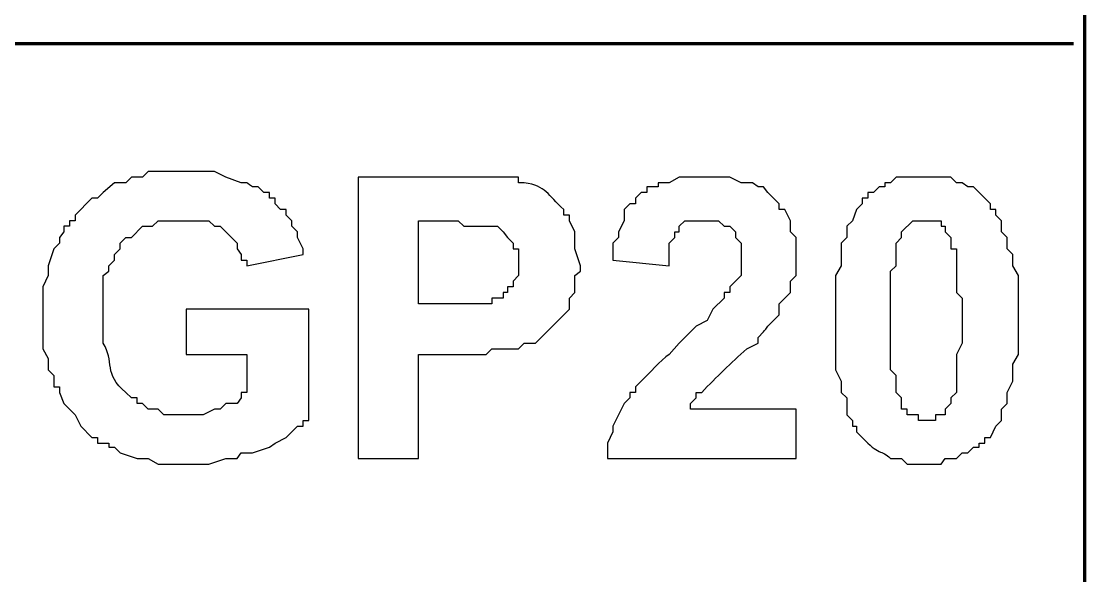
# Model space of a CAD drawing. Header units: millimetres. Extents: x -109 to -14.2, y -107.5 to -24.7.
# Drawn here: x -42.79 to -37.916, y -78.709 to -76.166 of the extents above; entities that cross this region are included whole.
import ezdxf

# ---------------------------------------------------------------- set-up
doc = ezdxf.new("R2010")
doc.units = ezdxf.units.MM
doc.header["$MEASUREMENT"] = 0
doc.layers.add('layer 1', color=7, linetype='Continuous')

msp = doc.modelspace()

# ---------------------------------------------------------------- linework, layer by layer
at = {"layer": 'layer 1', "color": 0, "lineweight": 80}
for points in [[(-37.9157, -91.9882), (-37.9157, -91.9882), (-37.9157, -66.1355), (-37.9157, -66.1355)], [(-46.6086, -76.2675), (-46.6086, -76.2675), (-37.9674, -76.2675), (-37.9674, -76.2675)]]:
    msp.add_open_spline(points, degree=3, dxfattribs=at)
at = {"layer": 'layer 1', "color": 0}
for points, knots in [([(-42.0332, -77.6937), (-42.0332, -77.6937), (-42.0332, -77.4872), (-42.0332, -77.4872), (-42.0332, -77.4872), (-42.0332, -77.4872), (-41.4717, -77.4872), (-41.4717, -77.4872), (-41.4717, -77.4872), (-41.4717, -77.4872), (-41.4717, -77.997), (-41.4717, -77.997), (-41.4717, -77.997), (-41.4717, -77.997), (-41.4975, -77.997), (-41.4975, -77.997), (-41.4975, -77.997), (-41.4975, -77.997), (-41.4975, -78.0228), (-41.4975, -78.0228), (-41.4975, -78.0228), (-41.4975, -78.0228), (-41.5233, -78.0228), (-41.5233, -78.0228), (-41.5233, -78.0228), (-41.5233, -78.0228), (-41.575, -78.0744), (-41.575, -78.0744), (-41.575, -78.0744), (-41.575, -78.0744), (-41.6266, -78.1003), (-41.6266, -78.1003), (-41.6266, -78.1003), (-41.6266, -78.1003), (-41.6524, -78.1196), (-41.6524, -78.1196), (-41.6524, -78.1196), (-41.6524, -78.1196), (-41.7299, -78.1454), (-41.7299, -78.1454), (-41.7299, -78.1454), (-41.7299, -78.1454), (-41.7815, -78.1454), (-41.7815, -78.1454), (-41.7815, -78.1454), (-41.7815, -78.1454), (-41.8008, -78.1712), (-41.8008, -78.1712), (-41.8008, -78.1712), (-41.8008, -78.1712), (-41.8525, -78.1712), (-41.8525, -78.1712), (-41.8525, -78.1712), (-41.8525, -78.1712), (-41.9299, -78.1971), (-41.9299, -78.1971), (-41.9299, -78.1971), (-41.9299, -78.1971), (-42.1622, -78.1971), (-42.1622, -78.1971), (-42.1622, -78.1971), (-42.1622, -78.1971), (-42.2074, -78.1712), (-42.2074, -78.1712), (-42.2074, -78.1712), (-42.2074, -78.1712), (-42.259, -78.1712), (-42.259, -78.1712), (-42.259, -78.1712), (-42.259, -78.1712), (-42.3365, -78.1454), (-42.3365, -78.1454), (-42.3365, -78.1454), (-42.3365, -78.1454), (-42.3623, -78.1196), (-42.3623, -78.1196), (-42.3623, -78.1196), (-42.3623, -78.1196), (-42.3881, -78.1196), (-42.3881, -78.1196), (-42.3881, -78.1196), (-42.3881, -78.1196), (-42.3881, -78.1003), (-42.3881, -78.1003), (-42.3881, -78.1003), (-42.3881, -78.1003), (-42.4397, -78.1003), (-42.4397, -78.1003), (-42.4397, -78.1003), (-42.4397, -78.1003), (-42.4397, -78.0744), (-42.4397, -78.0744), (-42.4397, -78.0744), (-42.4397, -78.0744), (-42.4656, -78.0744), (-42.4656, -78.0744), (-42.4656, -78.0744), (-42.4656, -78.0744), (-42.5172, -78.0228), (-42.5172, -78.0228), (-42.5172, -78.0228), (-42.5172, -78.0228), (-42.543, -77.9712), (-42.543, -77.9712), (-42.543, -77.9712), (-42.543, -77.9712), (-42.5946, -77.9196), (-42.5946, -77.9196), (-42.5946, -77.9196), (-42.5946, -77.9196), (-42.614, -77.8679), (-42.614, -77.8679), (-42.614, -77.8679), (-42.614, -77.8679), (-42.614, -77.8421), (-42.614, -77.8421), (-42.614, -77.8421), (-42.614, -77.8421), (-42.6398, -77.8421), (-42.6398, -77.8421), (-42.6398, -77.8421), (-42.6398, -77.8421), (-42.6398, -77.7905), (-42.6398, -77.7905), (-42.6398, -77.7905), (-42.6398, -77.7905), (-42.6656, -77.7647), (-42.6656, -77.7647), (-42.6656, -77.7647), (-42.6656, -77.7647), (-42.6656, -77.7131), (-42.6656, -77.7131), (-42.6656, -77.7131), (-42.6656, -77.7131), (-42.6914, -77.6679), (-42.6914, -77.6679), (-42.6914, -77.6679), (-42.6914, -77.6679), (-42.6914, -77.3839), (-42.6914, -77.3839), (-42.6914, -77.3839), (-42.6914, -77.3839), (-42.6656, -77.3323), (-42.6656, -77.3323), (-42.6656, -77.3323), (-42.6656, -77.3323), (-42.6656, -77.2871), (-42.6656, -77.2871), (-42.6656, -77.2871), (-42.6656, -77.2871), (-42.6398, -77.2097), (-42.6398, -77.2097), (-42.6398, -77.2097), (-42.6398, -77.2097), (-42.614, -77.1839), (-42.614, -77.1839), (-42.614, -77.1839), (-42.614, -77.1839), (-42.614, -77.1581), (-42.614, -77.1581), (-42.614, -77.1581), (-42.614, -77.1581), (-42.5946, -77.1322), (-42.5946, -77.1322), (-42.5946, -77.1322), (-42.5946, -77.1322), (-42.5946, -77.1064), (-42.5946, -77.1064), (-42.5946, -77.1064), (-42.5946, -77.1064), (-42.5688, -77.1064), (-42.5688, -77.1064), (-42.5688, -77.1064), (-42.5688, -77.1064), (-42.5688, -77.0806), (-42.5688, -77.0806), (-42.5688, -77.0806), (-42.5688, -77.0806), (-42.543, -77.0806), (-42.543, -77.0806), (-42.543, -77.0806), (-42.543, -77.0806), (-42.543, -77.0548), (-42.543, -77.0548), (-42.543, -77.0548), (-42.543, -77.0548), (-42.4656, -76.9774), (-42.4656, -76.9774), (-42.4656, -76.9774), (-42.4656, -76.9774), (-42.4397, -76.9774), (-42.4397, -76.9774), (-42.4397, -76.9774), (-42.4397, -76.9774), (-42.4139, -76.9515), (-42.4139, -76.9515), (-42.4139, -76.9515), (-42.4139, -76.9515), (-42.3623, -76.9064), (-42.3623, -76.9064), (-42.3623, -76.9064), (-42.3623, -76.9064), (-42.3107, -76.9064), (-42.3107, -76.9064), (-42.3107, -76.9064), (-42.3107, -76.9064), (-42.2849, -76.8806), (-42.2849, -76.8806), (-42.2849, -76.8806), (-42.2849, -76.8806), (-42.2332, -76.8806), (-42.2332, -76.8806), (-42.2332, -76.8806), (-42.2332, -76.8806), (-42.2074, -76.8547), (-42.2074, -76.8547), (-42.2074, -76.8547), (-42.2074, -76.8547), (-41.9041, -76.8547), (-41.9041, -76.8547), (-41.9041, -76.8547), (-41.9041, -76.8547), (-41.8525, -76.8806), (-41.8525, -76.8806), (-41.8525, -76.8806), (-41.8525, -76.8806), (-41.7815, -76.9064), (-41.7815, -76.9064), (-41.7815, -76.9064), (-41.7815, -76.9064), (-41.7557, -76.9064), (-41.7557, -76.9064), (-41.7557, -76.9064), (-41.7557, -76.9064), (-41.7299, -76.9257), (-41.7299, -76.9257), (-41.7299, -76.9257), (-41.7299, -76.9257), (-41.704, -76.9257), (-41.704, -76.9257), (-41.704, -76.9257), (-41.704, -76.9257), (-41.6782, -76.9515), (-41.6782, -76.9515), (-41.6782, -76.9515), (-41.6782, -76.9515), (-41.6524, -76.9515), (-41.6524, -76.9515), (-41.6524, -76.9515), (-41.6524, -76.9515), (-41.6524, -76.9774), (-41.6524, -76.9774), (-41.6524, -76.9774), (-41.6524, -76.9774), (-41.6266, -76.9774), (-41.6266, -76.9774), (-41.6266, -76.9774), (-41.6266, -76.9774), (-41.6266, -77.0032), (-41.6266, -77.0032), (-41.6266, -77.0032), (-41.6266, -77.0032), (-41.6008, -77.029), (-41.6008, -77.029), (-41.6008, -77.029), (-41.6008, -77.029), (-41.575, -77.029), (-41.575, -77.029), (-41.575, -77.029), (-41.575, -77.029), (-41.575, -77.0548), (-41.575, -77.0548), (-41.575, -77.0548), (-41.575, -77.0548), (-41.5492, -77.0806), (-41.5492, -77.0806), (-41.5492, -77.0806), (-41.5492, -77.0806), (-41.5492, -77.1064), (-41.5492, -77.1064), (-41.5492, -77.1064), (-41.5492, -77.1064), (-41.5233, -77.1322), (-41.5233, -77.1322), (-41.5233, -77.1322), (-41.5233, -77.1322), (-41.5233, -77.1581), (-41.5233, -77.1581), (-41.5233, -77.1581), (-41.5233, -77.1581), (-41.4975, -77.2097), (-41.4975, -77.2097), (-41.4975, -77.2097), (-41.4975, -77.2097), (-41.4975, -77.2355), (-41.4975, -77.2355), (-41.4975, -77.2355), (-41.4975, -77.2355), (-41.7557, -77.2871), (-41.7557, -77.2871), (-41.7557, -77.2871), (-41.7557, -77.2871), (-41.7557, -77.2613), (-41.7557, -77.2613), (-41.7557, -77.2613), (-41.7557, -77.2613), (-41.7815, -77.2613), (-41.7815, -77.2613), (-41.7815, -77.2613), (-41.7815, -77.2613), (-41.7815, -77.2355), (-41.7815, -77.2355), (-41.7815, -77.2355), (-41.7815, -77.2355), (-41.8008, -77.2097), (-41.8008, -77.2097), (-41.8008, -77.2097), (-41.8008, -77.2097), (-41.8008, -77.1839), (-41.8008, -77.1839), (-41.8008, -77.1839), (-41.8008, -77.1839), (-41.8783, -77.1064), (-41.8783, -77.1064), (-41.8783, -77.1064), (-41.8783, -77.1064), (-41.9041, -77.1064), (-41.9041, -77.1064), (-41.9041, -77.1064), (-41.9041, -77.1064), (-41.9299, -77.0806), (-41.9299, -77.0806), (-41.9299, -77.0806), (-41.9299, -77.0806), (-42.1622, -77.0806), (-42.1622, -77.0806), (-42.1622, -77.0806), (-42.1622, -77.0806), (-42.1881, -77.1064), (-42.1881, -77.1064), (-42.1881, -77.1064), (-42.1881, -77.1064), (-42.2332, -77.1064), (-42.2332, -77.1064), (-42.2332, -77.1064), (-42.2332, -77.1064), (-42.2849, -77.1581), (-42.2849, -77.1581), (-42.2849, -77.1581), (-42.2849, -77.1581), (-42.3107, -77.1581), (-42.3107, -77.1581), (-42.3107, -77.1581), (-42.3107, -77.1581), (-42.3365, -77.1839), (-42.3365, -77.1839), (-42.3365, -77.1839), (-42.3365, -77.1839), (-42.3365, -77.2097), (-42.3365, -77.2097), (-42.3365, -77.2097), (-42.3365, -77.2097), (-42.3623, -77.2355), (-42.3623, -77.2355), (-42.3623, -77.2355), (-42.3623, -77.2355), (-42.3623, -77.2613), (-42.3623, -77.2613), (-42.3623, -77.2613), (-42.3623, -77.2613), (-42.3881, -77.2871), (-42.3881, -77.2871), (-42.3881, -77.2871), (-42.3881, -77.2871), (-42.3881, -77.3129), (-42.3881, -77.3129), (-42.3881, -77.3129), (-42.3881, -77.3129), (-42.4139, -77.3323), (-42.4139, -77.3323), (-42.4139, -77.3323), (-42.4139, -77.3323), (-42.4139, -77.3839), (-42.4139, -77.3839), (-42.4139, -77.3839), (-42.4139, -77.4528), (-42.4139, -77.5216), (-42.4139, -77.5904), (-42.4139, -77.5904), (-42.4139, -77.5904), (-42.4139, -77.6421), (-42.4139, -77.6421), (-42.4139, -77.6421), (-42.3615, -77.7259), (-42.4135, -77.7846), (-42.3107, -77.8679), (-42.3107, -77.8679), (-42.3107, -77.8679), (-42.2849, -77.8938), (-42.2849, -77.8938), (-42.2849, -77.8938), (-42.2849, -77.8938), (-42.259, -77.8938), (-42.259, -77.8938), (-42.259, -77.8938), (-42.259, -77.8938), (-42.259, -77.9196), (-42.259, -77.9196), (-42.259, -77.9196), (-42.259, -77.9196), (-42.2332, -77.9196), (-42.2332, -77.9196), (-42.2332, -77.9196), (-42.2332, -77.9196), (-42.2074, -77.9454), (-42.2074, -77.9454), (-42.2074, -77.9454), (-42.2074, -77.9454), (-42.1622, -77.9454), (-42.1622, -77.9454), (-42.1622, -77.9454), (-42.1622, -77.9454), (-42.1364, -77.9712), (-42.1364, -77.9712), (-42.1364, -77.9712), (-42.1364, -77.9712), (-41.9557, -77.9712), (-41.9557, -77.9712), (-41.9557, -77.9712), (-41.9557, -77.9712), (-41.9041, -77.9454), (-41.9041, -77.9454), (-41.9041, -77.9454), (-41.9041, -77.9454), (-41.8783, -77.9454), (-41.8783, -77.9454), (-41.8783, -77.9454), (-41.8783, -77.9454), (-41.8525, -77.9196), (-41.8525, -77.9196), (-41.8525, -77.9196), (-41.8525, -77.9196), (-41.8008, -77.9196), (-41.8008, -77.9196), (-41.8008, -77.9196), (-41.8008, -77.9196), (-41.7815, -77.8938), (-41.7815, -77.8938), (-41.7815, -77.8938), (-41.7815, -77.8938), (-41.7815, -77.8679), (-41.7815, -77.8679), (-41.7815, -77.8679), (-41.7815, -77.8679), (-41.7557, -77.8679), (-41.7557, -77.8679), (-41.7557, -77.8679), (-41.7557, -77.8679), (-41.7557, -77.6937), (-41.7557, -77.6937), (-41.7557, -77.6937), (-41.7557, -77.6937), (-42.0332, -77.6937), (-42.0332, -77.6937)], [0, 0, 0, 0, 0.008547, 0.008547, 0.008547, 0.008547, 0.017094, 0.017094, 0.017094, 0.017094, 0.025641, 0.025641, 0.025641, 0.025641, 0.034188, 0.034188, 0.034188, 0.034188, 0.042735, 0.042735, 0.042735, 0.042735, 0.051282, 0.051282, 0.051282, 0.051282, 0.059829, 0.059829, 0.059829, 0.059829, 0.068376, 0.068376, 0.068376, 0.068376, 0.076923, 0.076923, 0.076923, 0.076923, 0.08547, 0.08547, 0.08547, 0.08547, 0.094017, 0.094017, 0.094017, 0.094017, 0.102564, 0.102564, 0.102564, 0.102564, 0.111111, 0.111111, 0.111111, 0.111111, 0.119658, 0.119658, 0.119658, 0.119658, 0.128205, 0.128205, 0.128205, 0.128205, 0.136752, 0.136752, 0.136752, 0.136752, 0.145299, 0.145299, 0.145299, 0.145299, 0.153846, 0.153846, 0.153846, 0.153846, 0.162393, 0.162393, 0.162393, 0.162393, 0.17094, 0.17094, 0.17094, 0.17094, 0.179487, 0.179487, 0.179487, 0.179487, 0.188034, 0.188034, 0.188034, 0.188034, 0.196581, 0.196581, 0.196581, 0.196581, 0.205128, 0.205128, 0.205128, 0.205128, 0.213675, 0.213675, 0.213675, 0.213675, 0.222222, 0.222222, 0.222222, 0.222222, 0.230769, 0.230769, 0.230769, 0.230769, 0.239316, 0.239316, 0.239316, 0.239316, 0.247863, 0.247863, 0.247863, 0.247863, 0.25641, 0.25641, 0.25641, 0.25641, 0.264957, 0.264957, 0.264957, 0.264957, 0.273504, 0.273504, 0.273504, 0.273504, 0.282051, 0.282051, 0.282051, 0.282051, 0.290598, 0.290598, 0.290598, 0.290598, 0.299145, 0.299145, 0.299145, 0.299145, 0.307692, 0.307692, 0.307692, 0.307692, 0.316239, 0.316239, 0.316239, 0.316239, 0.324786, 0.324786, 0.324786, 0.324786, 0.333333, 0.333333, 0.333333, 0.333333, 0.34188, 0.34188, 0.34188, 0.34188, 0.350427, 0.350427, 0.350427, 0.350427, 0.358974, 0.358974, 0.358974, 0.358974, 0.367521, 0.367521, 0.367521, 0.367521, 0.376068, 0.376068, 0.376068, 0.376068, 0.384615, 0.384615, 0.384615, 0.384615, 0.393162, 0.393162, 0.393162, 0.393162, 0.401709, 0.401709, 0.401709, 0.401709, 0.410256, 0.410256, 0.410256, 0.410256, 0.418803, 0.418803, 0.418803, 0.418803, 0.42735, 0.42735, 0.42735, 0.42735, 0.435897, 0.435897, 0.435897, 0.435897, 0.444444, 0.444444, 0.444444, 0.444444, 0.452991, 0.452991, 0.452991, 0.452991, 0.461538, 0.461538, 0.461538, 0.461538, 0.470085, 0.470085, 0.470085, 0.470085, 0.478632, 0.478632, 0.478632, 0.478632, 0.487179, 0.487179, 0.487179, 0.487179, 0.495726, 0.495726, 0.495726, 0.495727, 0.504274, 0.504274, 0.504274, 0.504274, 0.512821, 0.512821, 0.512821, 0.512821, 0.521368, 0.521368, 0.521368, 0.521368, 0.529915, 0.529915, 0.529915, 0.529915, 0.538462, 0.538462, 0.538462, 0.538462, 0.547009, 0.547009, 0.547009, 0.547009, 0.555556, 0.555556, 0.555556, 0.555556, 0.564103, 0.564103, 0.564103, 0.564103, 0.57265, 0.57265, 0.57265, 0.57265, 0.581197, 0.581197, 0.581197, 0.581197, 0.589744, 0.589744, 0.589744, 0.589744, 0.598291, 0.598291, 0.598291, 0.598291, 0.606838, 0.606838, 0.606838, 0.606838, 0.615385, 0.615385, 0.615385, 0.615385, 0.623932, 0.623932, 0.623932, 0.623932, 0.632479, 0.632479, 0.632479, 0.632479, 0.641026, 0.641026, 0.641026, 0.641026, 0.649573, 0.649573, 0.649573, 0.649573, 0.65812, 0.65812, 0.65812, 0.65812, 0.666667, 0.666667, 0.666667, 0.666667, 0.675214, 0.675214, 0.675214, 0.675214, 0.683761, 0.683761, 0.683761, 0.683761, 0.692308, 0.692308, 0.692308, 0.692308, 0.700855, 0.700855, 0.700855, 0.700855, 0.709402, 0.709402, 0.709402, 0.709402, 0.717949, 0.717949, 0.717949, 0.717949, 0.726496, 0.726496, 0.726496, 0.726496, 0.735043, 0.735043, 0.735043, 0.735043, 0.74359, 0.74359, 0.74359, 0.74359, 0.752137, 0.752137, 0.752137, 0.752137, 0.760684, 0.760684, 0.760684, 0.760684, 0.769231, 0.769231, 0.769231, 0.769231, 0.777778, 0.777778, 0.777778, 0.777778, 0.786325, 0.786325, 0.786325, 0.786325, 0.794872, 0.794872, 0.794872, 0.794872, 0.803419, 0.803419, 0.803419, 0.803419, 0.811966, 0.811966, 0.811966, 0.811966, 0.820513, 0.820513, 0.820513, 0.820513, 0.82906, 0.82906, 0.82906, 0.82906, 0.837607, 0.837607, 0.837607, 0.837607, 0.846154, 0.846154, 0.846154, 0.846154, 0.854701, 0.854701, 0.854701, 0.854701, 0.863248, 0.863248, 0.863248, 0.863248, 0.871795, 0.871795, 0.871795, 0.871795, 0.880342, 0.880342, 0.880342, 0.880342, 0.888889, 0.888889, 0.888889, 0.888889, 0.897436, 0.897436, 0.897436, 0.897436, 0.905983, 0.905983, 0.905983, 0.905983, 0.91453, 0.91453, 0.91453, 0.91453, 0.923077, 0.923077, 0.923077, 0.923077, 0.931624, 0.931624, 0.931624, 0.931624, 0.940171, 0.940171, 0.940171, 0.940171, 0.948718, 0.948718, 0.948718, 0.948718, 0.957265, 0.957265, 0.957265, 0.957265, 0.965812, 0.965812, 0.965812, 0.965812, 0.974359, 0.974359, 0.974359, 0.974359, 0.982906, 0.982906, 0.982906, 0.982906, 1, 1, 1, 1]), ([(-41.2457, -78.1712), (-41.2457, -78.1712), (-41.2457, -76.8806), (-41.2457, -76.8806), (-41.2457, -76.8806), (-41.2457, -76.8806), (-40.8134, -76.8806), (-40.8134, -76.8806), (-40.8134, -76.8806), (-40.7209, -76.8806), (-40.6284, -76.8806), (-40.5359, -76.8806), (-40.5359, -76.8806), (-40.5359, -76.8806), (-40.51, -76.8806), (-40.51, -76.8806), (-40.51, -76.8806), (-40.51, -76.8806), (-40.51, -76.9064), (-40.51, -76.9064), (-40.51, -76.9064), (-40.51, -76.9064), (-40.4842, -76.9064), (-40.4842, -76.9064), (-40.4842, -76.9064), (-40.3828, -76.9203), (-40.3775, -76.9633), (-40.3035, -77.029), (-40.3035, -77.029), (-40.3035, -77.029), (-40.3035, -77.0548), (-40.3035, -77.0548), (-40.3035, -77.0548), (-40.3035, -77.0548), (-40.2777, -77.0548), (-40.2777, -77.0548), (-40.2777, -77.0548), (-40.2777, -77.0548), (-40.2777, -77.0806), (-40.2777, -77.0806), (-40.2777, -77.0806), (-40.2777, -77.0806), (-40.2519, -77.1322), (-40.2519, -77.1322), (-40.2519, -77.1322), (-40.2519, -77.1322), (-40.2519, -77.2097), (-40.2519, -77.2097), (-40.2519, -77.2097), (-40.2519, -77.2097), (-40.2261, -77.2871), (-40.2261, -77.2871), (-40.2261, -77.2871), (-40.2261, -77.2871), (-40.2261, -77.3129), (-40.2261, -77.3129), (-40.2261, -77.3129), (-40.2261, -77.3129), (-40.2519, -77.3323), (-40.2519, -77.3323), (-40.2519, -77.3323), (-40.2519, -77.3323), (-40.2519, -77.4098), (-40.2519, -77.4098), (-40.2519, -77.4098), (-40.2519, -77.4098), (-40.2777, -77.4355), (-40.2777, -77.4355), (-40.2777, -77.4355), (-40.2777, -77.4355), (-40.2777, -77.4872), (-40.2777, -77.4872), (-40.2777, -77.4872), (-40.2777, -77.4872), (-40.4326, -77.6421), (-40.4326, -77.6421), (-40.4326, -77.6421), (-40.4326, -77.6421), (-40.4842, -77.6421), (-40.4842, -77.6421), (-40.4842, -77.6421), (-40.4842, -77.6421), (-40.51, -77.6679), (-40.51, -77.6679), (-40.51, -77.6679), (-40.51, -77.6679), (-40.6327, -77.6679), (-40.6327, -77.6679), (-40.6327, -77.6679), (-40.6327, -77.6679), (-40.6585, -77.6937), (-40.6585, -77.6937), (-40.6585, -77.6937), (-40.6585, -77.6937), (-40.9683, -77.6937), (-40.9683, -77.6937), (-40.9683, -77.6937), (-40.9683, -77.6937), (-40.9683, -78.1712), (-40.9683, -78.1712), (-40.9683, -78.1712), (-40.9683, -78.1712), (-41.2457, -78.1712), (-41.2457, -78.1712)], [0, 0, 0, 0, 0.037037, 0.037037, 0.037037, 0.037037, 0.074074, 0.074074, 0.074074, 0.074074, 0.111111, 0.111111, 0.111111, 0.111111, 0.148148, 0.148148, 0.148148, 0.148148, 0.185185, 0.185185, 0.185185, 0.185185, 0.222222, 0.222222, 0.222222, 0.222222, 0.259259, 0.259259, 0.259259, 0.259259, 0.296296, 0.296296, 0.296296, 0.296296, 0.333333, 0.333333, 0.333333, 0.333333, 0.37037, 0.37037, 0.37037, 0.37037, 0.407407, 0.407407, 0.407407, 0.407407, 0.444444, 0.444444, 0.444444, 0.444444, 0.481481, 0.481481, 0.481481, 0.481481, 0.518519, 0.518519, 0.518519, 0.518519, 0.555556, 0.555556, 0.555556, 0.555556, 0.592593, 0.592593, 0.592593, 0.592593, 0.62963, 0.62963, 0.62963, 0.62963, 0.666667, 0.666667, 0.666667, 0.666667, 0.703704, 0.703704, 0.703704, 0.703704, 0.740741, 0.740741, 0.740741, 0.740741, 0.777778, 0.777778, 0.777778, 0.777778, 0.814815, 0.814815, 0.814815, 0.814815, 0.851852, 0.851852, 0.851852, 0.851852, 0.888889, 0.888889, 0.888889, 0.888889, 0.925926, 0.925926, 0.925926, 0.925926, 1, 1, 1, 1]), ([(-39.2388, -77.9454), (-39.2388, -77.9454), (-39.2388, -78.1712), (-39.2388, -78.1712), (-39.2388, -78.1712), (-39.2388, -78.1712), (-40.1036, -78.1712), (-40.1036, -78.1712), (-40.1036, -78.1712), (-40.1036, -78.1712), (-40.1036, -78.1003), (-40.1036, -78.1003), (-40.1036, -78.1003), (-40.1036, -78.1003), (-40.0778, -78.0486), (-40.0778, -78.0486), (-40.0778, -78.0486), (-40.0778, -78.0486), (-40.0778, -78.0228), (-40.0778, -78.0228), (-40.0778, -78.0228), (-40.0778, -78.0228), (-40.0261, -77.9196), (-40.0261, -77.9196), (-40.0261, -77.9196), (-40.0261, -77.9196), (-40.0003, -77.8938), (-40.0003, -77.8938), (-40.0003, -77.8938), (-40.0003, -77.8938), (-40.0003, -77.8679), (-40.0003, -77.8679), (-40.0003, -77.8679), (-40.0003, -77.8679), (-39.9745, -77.8679), (-39.9745, -77.8679), (-39.9745, -77.8679), (-39.9745, -77.8679), (-39.9745, -77.8421), (-39.9745, -77.8421), (-39.9745, -77.8421), (-39.9745, -77.8421), (-39.9487, -77.8163), (-39.9487, -77.8163), (-39.9487, -77.8163), (-39.909, -77.7801), (-39.8621, -77.7225), (-39.8196, -77.6937), (-39.8196, -77.6937), (-39.8196, -77.6937), (-39.7745, -77.6421), (-39.7745, -77.6421), (-39.7745, -77.6421), (-39.7745, -77.6421), (-39.697, -77.5646), (-39.697, -77.5646), (-39.697, -77.5646), (-39.697, -77.5646), (-39.6454, -77.5388), (-39.6454, -77.5388), (-39.6454, -77.5388), (-39.6454, -77.5388), (-39.6196, -77.4872), (-39.6196, -77.4872), (-39.6196, -77.4872), (-39.6196, -77.4872), (-39.5679, -77.4355), (-39.5679, -77.4355), (-39.5679, -77.4355), (-39.5679, -77.4355), (-39.5679, -77.4098), (-39.5679, -77.4098), (-39.5679, -77.4098), (-39.5679, -77.4098), (-39.5421, -77.4098), (-39.5421, -77.4098), (-39.5421, -77.4098), (-39.5421, -77.4098), (-39.5421, -77.3839), (-39.5421, -77.3839), (-39.5421, -77.3839), (-39.5421, -77.3839), (-39.4905, -77.3323), (-39.4905, -77.3323), (-39.4905, -77.3323), (-39.4905, -77.3323), (-39.4905, -77.1839), (-39.4905, -77.1839), (-39.4905, -77.1839), (-39.4905, -77.1839), (-39.5163, -77.1581), (-39.5163, -77.1581), (-39.5163, -77.1581), (-39.5163, -77.1581), (-39.5163, -77.1322), (-39.5163, -77.1322), (-39.5163, -77.1322), (-39.5163, -77.1322), (-39.5421, -77.1064), (-39.5421, -77.1064), (-39.5421, -77.1064), (-39.5421, -77.1064), (-39.5679, -77.1064), (-39.5679, -77.1064), (-39.5679, -77.1064), (-39.5679, -77.1064), (-39.5938, -77.0806), (-39.5938, -77.0806), (-39.5938, -77.0806), (-39.5938, -77.0806), (-39.7486, -77.0806), (-39.7486, -77.0806), (-39.7486, -77.0806), (-39.7486, -77.0806), (-39.7745, -77.1064), (-39.7745, -77.1064), (-39.7745, -77.1064), (-39.7745, -77.1064), (-39.7745, -77.1322), (-39.7745, -77.1322), (-39.7745, -77.1322), (-39.7745, -77.1322), (-39.7938, -77.1322), (-39.7938, -77.1322), (-39.7938, -77.1322), (-39.7938, -77.1322), (-39.7938, -77.1581), (-39.7938, -77.1581), (-39.7938, -77.1581), (-39.7938, -77.1581), (-39.8196, -77.1839), (-39.8196, -77.1839), (-39.8196, -77.1839), (-39.8196, -77.1839), (-39.8196, -77.2871), (-39.8196, -77.2871), (-39.8196, -77.2871), (-39.8196, -77.2871), (-40.0778, -77.2613), (-40.0778, -77.2613), (-40.0778, -77.2613), (-40.0778, -77.2613), (-40.0778, -77.1839), (-40.0778, -77.1839), (-40.0778, -77.1839), (-40.0778, -77.1839), (-40.0519, -77.1581), (-40.0519, -77.1581), (-40.0519, -77.1581), (-40.0519, -77.1581), (-40.0519, -77.1322), (-40.0519, -77.1322), (-40.0519, -77.1322), (-40.0519, -77.1322), (-40.0261, -77.0806), (-40.0261, -77.0806), (-40.0261, -77.0806), (-40.0261, -77.0806), (-40.0261, -77.029), (-40.0261, -77.029), (-40.0261, -77.029), (-40.0261, -77.029), (-40.0003, -77.0032), (-40.0003, -77.0032), (-40.0003, -77.0032), (-40.0003, -77.0032), (-39.9745, -77.0032), (-39.9745, -77.0032), (-39.9745, -77.0032), (-39.9745, -77.0032), (-39.9745, -76.9774), (-39.9745, -76.9774), (-39.9745, -76.9774), (-39.9745, -76.9774), (-39.9487, -76.9515), (-39.9487, -76.9515), (-39.9487, -76.9515), (-39.9487, -76.9515), (-39.9229, -76.9515), (-39.9229, -76.9515), (-39.9229, -76.9515), (-39.9229, -76.9515), (-39.9229, -76.9257), (-39.9229, -76.9257), (-39.9229, -76.9257), (-39.9229, -76.9257), (-39.8713, -76.9257), (-39.8713, -76.9257), (-39.8713, -76.9257), (-39.8713, -76.9257), (-39.8713, -76.9064), (-39.8713, -76.9064), (-39.8713, -76.9064), (-39.8713, -76.9064), (-39.8196, -76.9064), (-39.8196, -76.9064), (-39.8196, -76.9064), (-39.8196, -76.9064), (-39.7745, -76.8806), (-39.7745, -76.8806), (-39.7745, -76.8806), (-39.7745, -76.8806), (-39.5421, -76.8806), (-39.5421, -76.8806), (-39.5421, -76.8806), (-39.5421, -76.8806), (-39.4905, -76.9064), (-39.4905, -76.9064), (-39.4905, -76.9064), (-39.4905, -76.9064), (-39.4389, -76.9064), (-39.4389, -76.9064), (-39.4389, -76.9064), (-39.4389, -76.9064), (-39.413, -76.9257), (-39.413, -76.9257), (-39.413, -76.9257), (-39.413, -76.9257), (-39.3873, -76.9257), (-39.3873, -76.9257), (-39.3873, -76.9257), (-39.3873, -76.9257), (-39.3679, -76.9515), (-39.3679, -76.9515), (-39.3679, -76.9515), (-39.3679, -76.9515), (-39.3162, -77.0032), (-39.3162, -77.0032), (-39.3162, -77.0032), (-39.3162, -77.0032), (-39.3162, -77.029), (-39.3162, -77.029), (-39.3162, -77.029), (-39.3162, -77.029), (-39.2904, -77.029), (-39.2904, -77.029), (-39.2904, -77.029), (-39.2904, -77.029), (-39.2646, -77.0806), (-39.2646, -77.0806), (-39.2646, -77.0806), (-39.2646, -77.0806), (-39.2646, -77.1322), (-39.2646, -77.1322), (-39.2646, -77.1322), (-39.2646, -77.1322), (-39.2388, -77.1581), (-39.2388, -77.1581), (-39.2388, -77.1581), (-39.2388, -77.1581), (-39.2388, -77.3323), (-39.2388, -77.3323), (-39.2388, -77.3323), (-39.2388, -77.3323), (-39.2646, -77.3581), (-39.2646, -77.3581), (-39.2646, -77.3581), (-39.2646, -77.3581), (-39.2646, -77.4098), (-39.2646, -77.4098), (-39.2646, -77.4098), (-39.2646, -77.4098), (-39.3162, -77.4614), (-39.3162, -77.4614), (-39.3162, -77.4614), (-39.3162, -77.4614), (-39.3162, -77.513), (-39.3162, -77.513), (-39.3162, -77.513), (-39.3162, -77.513), (-39.3679, -77.5646), (-39.3679, -77.5646), (-39.3679, -77.5646), (-39.3679, -77.5646), (-39.3873, -77.5904), (-39.3873, -77.5904), (-39.3873, -77.5904), (-39.3873, -77.5904), (-39.413, -77.6163), (-39.413, -77.6163), (-39.413, -77.6163), (-39.413, -77.6163), (-39.413, -77.6421), (-39.413, -77.6421), (-39.413, -77.6421), (-39.413, -77.6421), (-39.4647, -77.6679), (-39.4647, -77.6679), (-39.4647, -77.6679), (-39.5385, -77.7352), (-39.6016, -77.797), (-39.6712, -77.8679), (-39.6712, -77.8679), (-39.6712, -77.8679), (-39.697, -77.8679), (-39.697, -77.8679), (-39.697, -77.8679), (-39.697, -77.8679), (-39.697, -77.8938), (-39.697, -77.8938), (-39.697, -77.8938), (-39.697, -77.8938), (-39.7228, -77.9196), (-39.7228, -77.9196), (-39.7228, -77.9196), (-39.7228, -77.9196), (-39.7228, -77.9454), (-39.7228, -77.9454), (-39.7228, -77.9454), (-39.7228, -77.9454), (-39.2388, -77.9454), (-39.2388, -77.9454)], [0, 0, 0, 0, 0.012658, 0.012658, 0.012658, 0.012658, 0.025316, 0.025316, 0.025316, 0.025316, 0.037975, 0.037975, 0.037975, 0.037975, 0.050633, 0.050633, 0.050633, 0.050633, 0.063291, 0.063291, 0.063291, 0.063291, 0.075949, 0.075949, 0.075949, 0.075949, 0.088608, 0.088608, 0.088608, 0.088608, 0.101266, 0.101266, 0.101266, 0.101266, 0.113924, 0.113924, 0.113924, 0.113924, 0.126582, 0.126582, 0.126582, 0.126582, 0.139241, 0.139241, 0.139241, 0.139241, 0.151899, 0.151899, 0.151899, 0.151899, 0.164557, 0.164557, 0.164557, 0.164557, 0.177215, 0.177215, 0.177215, 0.177215, 0.189873, 0.189873, 0.189873, 0.189873, 0.202532, 0.202532, 0.202532, 0.202532, 0.21519, 0.21519, 0.21519, 0.21519, 0.227848, 0.227848, 0.227848, 0.227848, 0.240506, 0.240506, 0.240506, 0.240506, 0.253165, 0.253165, 0.253165, 0.253165, 0.265823, 0.265823, 0.265823, 0.265823, 0.278481, 0.278481, 0.278481, 0.278481, 0.291139, 0.291139, 0.291139, 0.291139, 0.303797, 0.303797, 0.303797, 0.303797, 0.316456, 0.316456, 0.316456, 0.316456, 0.329114, 0.329114, 0.329114, 0.329114, 0.341772, 0.341772, 0.341772, 0.341772, 0.35443, 0.35443, 0.35443, 0.35443, 0.367089, 0.367089, 0.367089, 0.367089, 0.379747, 0.379747, 0.379747, 0.379747, 0.392405, 0.392405, 0.392405, 0.392405, 0.405063, 0.405063, 0.405063, 0.405063, 0.417722, 0.417722, 0.417722, 0.417722, 0.43038, 0.43038, 0.43038, 0.43038, 0.443038, 0.443038, 0.443038, 0.443038, 0.455696, 0.455696, 0.455696, 0.455696, 0.468354, 0.468354, 0.468354, 0.468354, 0.481013, 0.481013, 0.481013, 0.481013, 0.493671, 0.493671, 0.493671, 0.493671, 0.506329, 0.506329, 0.506329, 0.506329, 0.518987, 0.518987, 0.518987, 0.518987, 0.531646, 0.531646, 0.531646, 0.531646, 0.544304, 0.544304, 0.544304, 0.544304, 0.556962, 0.556962, 0.556962, 0.556962, 0.56962, 0.56962, 0.56962, 0.56962, 0.582278, 0.582278, 0.582278, 0.582278, 0.594937, 0.594937, 0.594937, 0.594937, 0.607595, 0.607595, 0.607595, 0.607595, 0.620253, 0.620253, 0.620253, 0.620253, 0.632911, 0.632911, 0.632911, 0.632911, 0.64557, 0.64557, 0.64557, 0.64557, 0.658228, 0.658228, 0.658228, 0.658228, 0.670886, 0.670886, 0.670886, 0.670886, 0.683544, 0.683544, 0.683544, 0.683544, 0.696203, 0.696203, 0.696203, 0.696203, 0.708861, 0.708861, 0.708861, 0.708861, 0.721519, 0.721519, 0.721519, 0.721519, 0.734177, 0.734177, 0.734177, 0.734177, 0.746835, 0.746835, 0.746835, 0.746835, 0.759494, 0.759494, 0.759494, 0.759494, 0.772152, 0.772152, 0.772152, 0.772152, 0.78481, 0.78481, 0.78481, 0.78481, 0.797468, 0.797468, 0.797468, 0.797468, 0.810127, 0.810127, 0.810127, 0.810127, 0.822785, 0.822785, 0.822785, 0.822785, 0.835443, 0.835443, 0.835443, 0.835443, 0.848101, 0.848101, 0.848101, 0.848101, 0.860759, 0.860759, 0.860759, 0.86076, 0.873418, 0.873418, 0.873418, 0.873418, 0.886076, 0.886076, 0.886076, 0.886076, 0.898734, 0.898734, 0.898734, 0.898734, 0.911392, 0.911392, 0.911392, 0.911392, 0.924051, 0.924051, 0.924051, 0.924051, 0.936709, 0.936709, 0.936709, 0.936709, 0.949367, 0.949367, 0.949367, 0.949367, 0.962025, 0.962025, 0.962025, 0.962025, 0.974684, 0.974684, 0.974684, 0.974684, 1, 1, 1, 1]), ([(-38.6516, -76.8806), (-38.6516, -76.8806), (-38.5289, -76.8806), (-38.5289, -76.8806), (-38.5289, -76.8806), (-38.5289, -76.8806), (-38.5031, -76.9064), (-38.5031, -76.9064), (-38.5031, -76.9064), (-38.5031, -76.9064), (-38.4773, -76.9064), (-38.4773, -76.9064), (-38.4773, -76.9064), (-38.4773, -76.9064), (-38.4515, -76.9257), (-38.4515, -76.9257), (-38.4515, -76.9257), (-38.4515, -76.9257), (-38.4257, -76.9257), (-38.4257, -76.9257), (-38.4257, -76.9257), (-38.4257, -76.9257), (-38.3482, -77.0032), (-38.3482, -77.0032), (-38.3482, -77.0032), (-38.3482, -77.0032), (-38.3482, -77.029), (-38.3482, -77.029), (-38.3482, -77.029), (-38.3482, -77.029), (-38.3224, -77.029), (-38.3224, -77.029), (-38.3224, -77.029), (-38.3224, -77.029), (-38.3224, -77.0548), (-38.3224, -77.0548), (-38.3224, -77.0548), (-38.3224, -77.0548), (-38.2966, -77.0806), (-38.2966, -77.0806), (-38.2966, -77.0806), (-38.2966, -77.0806), (-38.2966, -77.1322), (-38.2966, -77.1322), (-38.2966, -77.1322), (-38.2966, -77.1322), (-38.2708, -77.1581), (-38.2708, -77.1581), (-38.2708, -77.1581), (-38.2708, -77.1581), (-38.2708, -77.2097), (-38.2708, -77.2097), (-38.2708, -77.2097), (-38.2708, -77.2097), (-38.245, -77.2355), (-38.245, -77.2355), (-38.245, -77.2355), (-38.245, -77.2355), (-38.245, -77.2871), (-38.245, -77.2871), (-38.245, -77.2871), (-38.245, -77.2871), (-38.2192, -77.3323), (-38.2192, -77.3323), (-38.2192, -77.3323), (-38.2192, -77.3323), (-38.2192, -77.6937), (-38.2192, -77.6937), (-38.2192, -77.6937), (-38.2192, -77.6937), (-38.245, -77.7389), (-38.245, -77.7389), (-38.245, -77.7389), (-38.245, -77.7389), (-38.245, -77.8163), (-38.245, -77.8163), (-38.245, -77.8163), (-38.245, -77.8163), (-38.2708, -77.8679), (-38.2708, -77.8679), (-38.2708, -77.8679), (-38.2708, -77.8679), (-38.2708, -77.9196), (-38.2708, -77.9196), (-38.2708, -77.9196), (-38.2708, -77.9196), (-38.2966, -77.9454), (-38.2966, -77.9454), (-38.2966, -77.9454), (-38.2966, -77.9454), (-38.2966, -77.997), (-38.2966, -77.997), (-38.2966, -77.997), (-38.2966, -77.997), (-38.3224, -78.0228), (-38.3224, -78.0228), (-38.3224, -78.0228), (-38.3224, -78.0228), (-38.3482, -78.0744), (-38.3482, -78.0744), (-38.3482, -78.0744), (-38.3482, -78.0744), (-38.374, -78.0744), (-38.374, -78.0744), (-38.374, -78.0744), (-38.374, -78.0744), (-38.374, -78.1003), (-38.374, -78.1003), (-38.374, -78.1003), (-38.374, -78.1003), (-38.3999, -78.1003), (-38.3999, -78.1003), (-38.3999, -78.1003), (-38.3999, -78.1003), (-38.3999, -78.1196), (-38.3999, -78.1196), (-38.3999, -78.1196), (-38.3999, -78.1196), (-38.4257, -78.1196), (-38.4257, -78.1196), (-38.4257, -78.1196), (-38.4257, -78.1196), (-38.4515, -78.1454), (-38.4515, -78.1454), (-38.4515, -78.1454), (-38.4515, -78.1454), (-38.4773, -78.1454), (-38.4773, -78.1454), (-38.4773, -78.1454), (-38.4773, -78.1454), (-38.5031, -78.1712), (-38.5031, -78.1712), (-38.5031, -78.1712), (-38.5031, -78.1712), (-38.5548, -78.1712), (-38.5548, -78.1712), (-38.5548, -78.1712), (-38.5548, -78.1712), (-38.5741, -78.1971), (-38.5741, -78.1971), (-38.5741, -78.1971), (-38.5741, -78.1971), (-38.729, -78.1971), (-38.729, -78.1971), (-38.729, -78.1971), (-38.729, -78.1971), (-38.7548, -78.1712), (-38.7548, -78.1712), (-38.7548, -78.1712), (-38.7548, -78.1712), (-38.8064, -78.1712), (-38.8064, -78.1712), (-38.8064, -78.1712), (-38.8456, -78.1296), (-38.8612, -78.1581), (-38.9355, -78.0744), (-38.9355, -78.0744), (-38.9355, -78.0744), (-38.9613, -78.0486), (-38.9613, -78.0486), (-38.9613, -78.0486), (-38.9613, -78.0486), (-38.9613, -78.0228), (-38.9613, -78.0228), (-38.9613, -78.0228), (-38.9613, -78.0228), (-38.9807, -78.0228), (-38.9807, -78.0228), (-38.9807, -78.0228), (-38.9807, -78.0228), (-38.9807, -77.997), (-38.9807, -77.997), (-38.9807, -77.997), (-38.9807, -77.997), (-39.0065, -77.9712), (-39.0065, -77.9712), (-39.0065, -77.9712), (-39.0065, -77.9712), (-39.0065, -77.8938), (-39.0065, -77.8938), (-39.0065, -77.8938), (-39.0065, -77.8938), (-39.0323, -77.8679), (-39.0323, -77.8679), (-39.0323, -77.8679), (-39.0323, -77.8679), (-39.0323, -77.8163), (-39.0323, -77.8163), (-39.0323, -77.8163), (-39.0323, -77.8163), (-39.0581, -77.7647), (-39.0581, -77.7647), (-39.0581, -77.7647), (-39.0581, -77.7647), (-39.0581, -77.3323), (-39.0581, -77.3323), (-39.0581, -77.3323), (-39.0581, -77.3323), (-39.0323, -77.2871), (-39.0323, -77.2871), (-39.0323, -77.2871), (-39.0323, -77.2871), (-39.0323, -77.1839), (-39.0323, -77.1839), (-39.0323, -77.1839), (-39.0323, -77.1839), (-39.0065, -77.1581), (-39.0065, -77.1581), (-39.0065, -77.1581), (-39.0065, -77.1581), (-39.0065, -77.1064), (-39.0065, -77.1064), (-39.0065, -77.1064), (-39.0065, -77.1064), (-38.9807, -77.0806), (-38.9807, -77.0806), (-38.9807, -77.0806), (-38.9807, -77.0806), (-38.9613, -77.029), (-38.9613, -77.029), (-38.9613, -77.029), (-38.9613, -77.029), (-38.9355, -77.0032), (-38.9355, -77.0032), (-38.9355, -77.0032), (-38.9355, -77.0032), (-38.9355, -76.9774), (-38.9355, -76.9774), (-38.9355, -76.9774), (-38.9355, -76.9774), (-38.9097, -76.9774), (-38.9097, -76.9774), (-38.9097, -76.9774), (-38.9097, -76.9774), (-38.9097, -76.9515), (-38.9097, -76.9515), (-38.9097, -76.9515), (-38.9097, -76.9515), (-38.8839, -76.9515), (-38.8839, -76.9515), (-38.8839, -76.9515), (-38.8839, -76.9515), (-38.8581, -76.9257), (-38.8581, -76.9257), (-38.8581, -76.9257), (-38.8581, -76.9257), (-38.8322, -76.9257), (-38.8322, -76.9257), (-38.8322, -76.9257), (-38.8322, -76.9257), (-38.8322, -76.9064), (-38.8322, -76.9064), (-38.8322, -76.9064), (-38.8322, -76.9064), (-38.8064, -76.9064), (-38.8064, -76.9064), (-38.8064, -76.9064), (-38.8064, -76.9064), (-38.7806, -76.8806), (-38.7806, -76.8806), (-38.7806, -76.8806), (-38.7806, -76.8806), (-38.6516, -76.8806), (-38.6516, -76.8806)], [0, 0, 0, 0, 0.014925, 0.014925, 0.014925, 0.014925, 0.029851, 0.029851, 0.029851, 0.029851, 0.044776, 0.044776, 0.044776, 0.044776, 0.059701, 0.059701, 0.059701, 0.059702, 0.074627, 0.074627, 0.074627, 0.074627, 0.089552, 0.089552, 0.089552, 0.089552, 0.104478, 0.104478, 0.104478, 0.104478, 0.119403, 0.119403, 0.119403, 0.119403, 0.134328, 0.134328, 0.134328, 0.134328, 0.149254, 0.149254, 0.149254, 0.149254, 0.164179, 0.164179, 0.164179, 0.164179, 0.179104, 0.179104, 0.179104, 0.179104, 0.19403, 0.19403, 0.19403, 0.19403, 0.208955, 0.208955, 0.208955, 0.208955, 0.223881, 0.223881, 0.223881, 0.223881, 0.238806, 0.238806, 0.238806, 0.238806, 0.253731, 0.253731, 0.253731, 0.253731, 0.268657, 0.268657, 0.268657, 0.268657, 0.283582, 0.283582, 0.283582, 0.283582, 0.298507, 0.298507, 0.298507, 0.298507, 0.313433, 0.313433, 0.313433, 0.313433, 0.328358, 0.328358, 0.328358, 0.328358, 0.343284, 0.343284, 0.343284, 0.343284, 0.358209, 0.358209, 0.358209, 0.358209, 0.373134, 0.373134, 0.373134, 0.373134, 0.38806, 0.38806, 0.38806, 0.38806, 0.402985, 0.402985, 0.402985, 0.402985, 0.41791, 0.41791, 0.41791, 0.41791, 0.432836, 0.432836, 0.432836, 0.432836, 0.447761, 0.447761, 0.447761, 0.447761, 0.462687, 0.462687, 0.462687, 0.462687, 0.477612, 0.477612, 0.477612, 0.477612, 0.492537, 0.492537, 0.492537, 0.492537, 0.507463, 0.507463, 0.507463, 0.507463, 0.522388, 0.522388, 0.522388, 0.522388, 0.537313, 0.537313, 0.537313, 0.537313, 0.552239, 0.552239, 0.552239, 0.552239, 0.567164, 0.567164, 0.567164, 0.567164, 0.58209, 0.58209, 0.58209, 0.58209, 0.597015, 0.597015, 0.597015, 0.597015, 0.61194, 0.61194, 0.61194, 0.61194, 0.626866, 0.626866, 0.626866, 0.626866, 0.641791, 0.641791, 0.641791, 0.641791, 0.656716, 0.656716, 0.656716, 0.656716, 0.671642, 0.671642, 0.671642, 0.671642, 0.686567, 0.686567, 0.686567, 0.686567, 0.701493, 0.701493, 0.701493, 0.701493, 0.716418, 0.716418, 0.716418, 0.716418, 0.731343, 0.731343, 0.731343, 0.731343, 0.746269, 0.746269, 0.746269, 0.746269, 0.761194, 0.761194, 0.761194, 0.761194, 0.776119, 0.776119, 0.776119, 0.776119, 0.791045, 0.791045, 0.791045, 0.791045, 0.80597, 0.80597, 0.80597, 0.80597, 0.820896, 0.820896, 0.820896, 0.820896, 0.835821, 0.835821, 0.835821, 0.835821, 0.850746, 0.850746, 0.850746, 0.850746, 0.865672, 0.865672, 0.865672, 0.865672, 0.880597, 0.880597, 0.880597, 0.880597, 0.895522, 0.895522, 0.895522, 0.895522, 0.910448, 0.910448, 0.910448, 0.910448, 0.925373, 0.925373, 0.925373, 0.925373, 0.940299, 0.940299, 0.940299, 0.940299, 0.955224, 0.955224, 0.955224, 0.955224, 0.970149, 0.970149, 0.970149, 0.970149, 1, 1, 1, 1]), ([(-40.9683, -77.0806), (-40.9683, -77.0806), (-40.9683, -77.4614), (-40.9683, -77.4614), (-40.9683, -77.4614), (-40.9683, -77.4614), (-40.8392, -77.4614), (-40.8392, -77.4614), (-40.8392, -77.4614), (-40.7875, -77.4614), (-40.7359, -77.4614), (-40.6843, -77.4614), (-40.6843, -77.4614), (-40.6843, -77.4614), (-40.6327, -77.4614), (-40.6327, -77.4614), (-40.6327, -77.4614), (-40.6327, -77.4614), (-40.6327, -77.4355), (-40.6327, -77.4355), (-40.6327, -77.4355), (-40.6327, -77.4355), (-40.581, -77.4355), (-40.581, -77.4355), (-40.581, -77.4355), (-40.581, -77.4355), (-40.581, -77.4098), (-40.581, -77.4098), (-40.581, -77.4098), (-40.581, -77.4098), (-40.5617, -77.4098), (-40.5617, -77.4098), (-40.5617, -77.4098), (-40.5617, -77.4098), (-40.5617, -77.3839), (-40.5617, -77.3839), (-40.5617, -77.3839), (-40.5617, -77.3839), (-40.5359, -77.3839), (-40.5359, -77.3839), (-40.5359, -77.3839), (-40.5359, -77.3839), (-40.5359, -77.3581), (-40.5359, -77.3581), (-40.5359, -77.3581), (-40.5359, -77.3581), (-40.51, -77.3323), (-40.51, -77.3323), (-40.51, -77.3323), (-40.51, -77.3323), (-40.51, -77.2097), (-40.51, -77.2097), (-40.51, -77.2097), (-40.51, -77.2097), (-40.5359, -77.2097), (-40.5359, -77.2097), (-40.5359, -77.2097), (-40.5359, -77.2097), (-40.5359, -77.1839), (-40.5359, -77.1839), (-40.5359, -77.1839), (-40.5359, -77.1839), (-40.5617, -77.1581), (-40.5617, -77.1581), (-40.5617, -77.1581), (-40.5617, -77.1581), (-40.581, -77.1322), (-40.581, -77.1322), (-40.581, -77.1322), (-40.581, -77.1322), (-40.6068, -77.1064), (-40.6068, -77.1064), (-40.6068, -77.1064), (-40.6068, -77.1064), (-40.7617, -77.1064), (-40.7617, -77.1064), (-40.7617, -77.1064), (-40.7617, -77.1064), (-40.7875, -77.0806), (-40.7875, -77.0806), (-40.7875, -77.0806), (-40.7875, -77.0806), (-40.8392, -77.0806), (-40.8392, -77.0806), (-40.8392, -77.0806), (-40.8392, -77.0806), (-40.9683, -77.0806), (-40.9683, -77.0806)], [0, 0, 0, 0, 0.043478, 0.043478, 0.043478, 0.043478, 0.086957, 0.086957, 0.086957, 0.086957, 0.130435, 0.130435, 0.130435, 0.130435, 0.173913, 0.173913, 0.173913, 0.173913, 0.217391, 0.217391, 0.217391, 0.217391, 0.26087, 0.26087, 0.26087, 0.26087, 0.304348, 0.304348, 0.304348, 0.304348, 0.347826, 0.347826, 0.347826, 0.347826, 0.391304, 0.391304, 0.391304, 0.391304, 0.434783, 0.434783, 0.434783, 0.434783, 0.478261, 0.478261, 0.478261, 0.478261, 0.521739, 0.521739, 0.521739, 0.521739, 0.565217, 0.565217, 0.565217, 0.565217, 0.608696, 0.608696, 0.608696, 0.608696, 0.652174, 0.652174, 0.652174, 0.652174, 0.695652, 0.695652, 0.695652, 0.695652, 0.73913, 0.73913, 0.73913, 0.73913, 0.782609, 0.782609, 0.782609, 0.782609, 0.826087, 0.826087, 0.826087, 0.826087, 0.869565, 0.869565, 0.869565, 0.869565, 0.913043, 0.913043, 0.913043, 0.913043, 1, 1, 1, 1]), ([(-38.6516, -77.0806), (-38.6516, -77.0806), (-38.7032, -77.0806), (-38.7032, -77.0806), (-38.7032, -77.0806), (-38.7032, -77.0806), (-38.7548, -77.1322), (-38.7548, -77.1322), (-38.7548, -77.1322), (-38.7548, -77.1322), (-38.7548, -77.1581), (-38.7548, -77.1581), (-38.7548, -77.1581), (-38.7548, -77.1581), (-38.7806, -77.1839), (-38.7806, -77.1839), (-38.7806, -77.1839), (-38.7806, -77.1839), (-38.7806, -77.2871), (-38.7806, -77.2871), (-38.7806, -77.2871), (-38.7806, -77.2871), (-38.8064, -77.3129), (-38.8064, -77.3129), (-38.8064, -77.3129), (-38.8064, -77.3129), (-38.8064, -77.7647), (-38.8064, -77.7647), (-38.8064, -77.7647), (-38.8064, -77.7647), (-38.7806, -77.7905), (-38.7806, -77.7905), (-38.7806, -77.7905), (-38.7806, -77.7905), (-38.7806, -77.8679), (-38.7806, -77.8679), (-38.7806, -77.8679), (-38.7806, -77.8679), (-38.7548, -77.8938), (-38.7548, -77.8938), (-38.7548, -77.8938), (-38.7548, -77.8938), (-38.7548, -77.9454), (-38.7548, -77.9454), (-38.7548, -77.9454), (-38.7548, -77.9454), (-38.729, -77.9454), (-38.729, -77.9454), (-38.729, -77.9454), (-38.729, -77.9454), (-38.729, -77.9712), (-38.729, -77.9712), (-38.729, -77.9712), (-38.729, -77.9712), (-38.6773, -77.9712), (-38.6773, -77.9712), (-38.6773, -77.9712), (-38.6773, -77.9712), (-38.6773, -77.997), (-38.6773, -77.997), (-38.6773, -77.997), (-38.6773, -77.997), (-38.5999, -77.997), (-38.5999, -77.997), (-38.5999, -77.997), (-38.5999, -77.997), (-38.5999, -77.9712), (-38.5999, -77.9712), (-38.5999, -77.9712), (-38.5999, -77.9712), (-38.5548, -77.9712), (-38.5548, -77.9712), (-38.5548, -77.9712), (-38.5548, -77.9712), (-38.5548, -77.9454), (-38.5548, -77.9454), (-38.5548, -77.9454), (-38.5548, -77.9454), (-38.5289, -77.9196), (-38.5289, -77.9196), (-38.5289, -77.9196), (-38.5289, -77.9196), (-38.5289, -77.8938), (-38.5289, -77.8938), (-38.5289, -77.8938), (-38.5289, -77.8938), (-38.5031, -77.8679), (-38.5031, -77.8679), (-38.5031, -77.8679), (-38.5031, -77.8679), (-38.5031, -77.6937), (-38.5031, -77.6937), (-38.5031, -77.6937), (-38.5031, -77.6937), (-38.4773, -77.6421), (-38.4773, -77.6421), (-38.4773, -77.6421), (-38.4773, -77.6421), (-38.4773, -77.4355), (-38.4773, -77.4355), (-38.4773, -77.4355), (-38.4773, -77.4355), (-38.5031, -77.4098), (-38.5031, -77.4098), (-38.5031, -77.4098), (-38.5031, -77.4098), (-38.5031, -77.2097), (-38.5031, -77.2097), (-38.5031, -77.2097), (-38.5031, -77.2097), (-38.5289, -77.2097), (-38.5289, -77.2097), (-38.5289, -77.2097), (-38.5289, -77.2097), (-38.5289, -77.1581), (-38.5289, -77.1581), (-38.5289, -77.1581), (-38.5289, -77.1581), (-38.5548, -77.1322), (-38.5548, -77.1322), (-38.5548, -77.1322), (-38.5548, -77.1322), (-38.5548, -77.1064), (-38.5548, -77.1064), (-38.5548, -77.1064), (-38.5548, -77.1064), (-38.5741, -77.1064), (-38.5741, -77.1064), (-38.5741, -77.1064), (-38.5741, -77.1064), (-38.5741, -77.0806), (-38.5741, -77.0806), (-38.5741, -77.0806), (-38.5741, -77.0806), (-38.6516, -77.0806), (-38.6516, -77.0806)], [0, 0, 0, 0, 0.028571, 0.028571, 0.028571, 0.028571, 0.057143, 0.057143, 0.057143, 0.057143, 0.085714, 0.085714, 0.085714, 0.085714, 0.114286, 0.114286, 0.114286, 0.114286, 0.142857, 0.142857, 0.142857, 0.142857, 0.171429, 0.171429, 0.171429, 0.171429, 0.2, 0.2, 0.2, 0.2, 0.228571, 0.228571, 0.228571, 0.228571, 0.257143, 0.257143, 0.257143, 0.257143, 0.285714, 0.285714, 0.285714, 0.285714, 0.314286, 0.314286, 0.314286, 0.314286, 0.342857, 0.342857, 0.342857, 0.342857, 0.371429, 0.371429, 0.371429, 0.371429, 0.4, 0.4, 0.4, 0.4, 0.428571, 0.428571, 0.428571, 0.428571, 0.457143, 0.457143, 0.457143, 0.457143, 0.485714, 0.485714, 0.485714, 0.485714, 0.514286, 0.514286, 0.514286, 0.514286, 0.542857, 0.542857, 0.542857, 0.542857, 0.571429, 0.571429, 0.571429, 0.571429, 0.6, 0.6, 0.6, 0.6, 0.628571, 0.628571, 0.628571, 0.628571, 0.657143, 0.657143, 0.657143, 0.657143, 0.685714, 0.685714, 0.685714, 0.685714, 0.714286, 0.714286, 0.714286, 0.714286, 0.742857, 0.742857, 0.742857, 0.742857, 0.771429, 0.771429, 0.771429, 0.771429, 0.8, 0.8, 0.8, 0.8, 0.828571, 0.828571, 0.828571, 0.828571, 0.857143, 0.857143, 0.857143, 0.857143, 0.885714, 0.885714, 0.885714, 0.885714, 0.914286, 0.914286, 0.914286, 0.914286, 0.942857, 0.942857, 0.942857, 0.942857, 1, 1, 1, 1])]:
    msp.add_open_spline(points, degree=3, knots=knots, dxfattribs=at)

doc.saveas('drawing.dxf')
